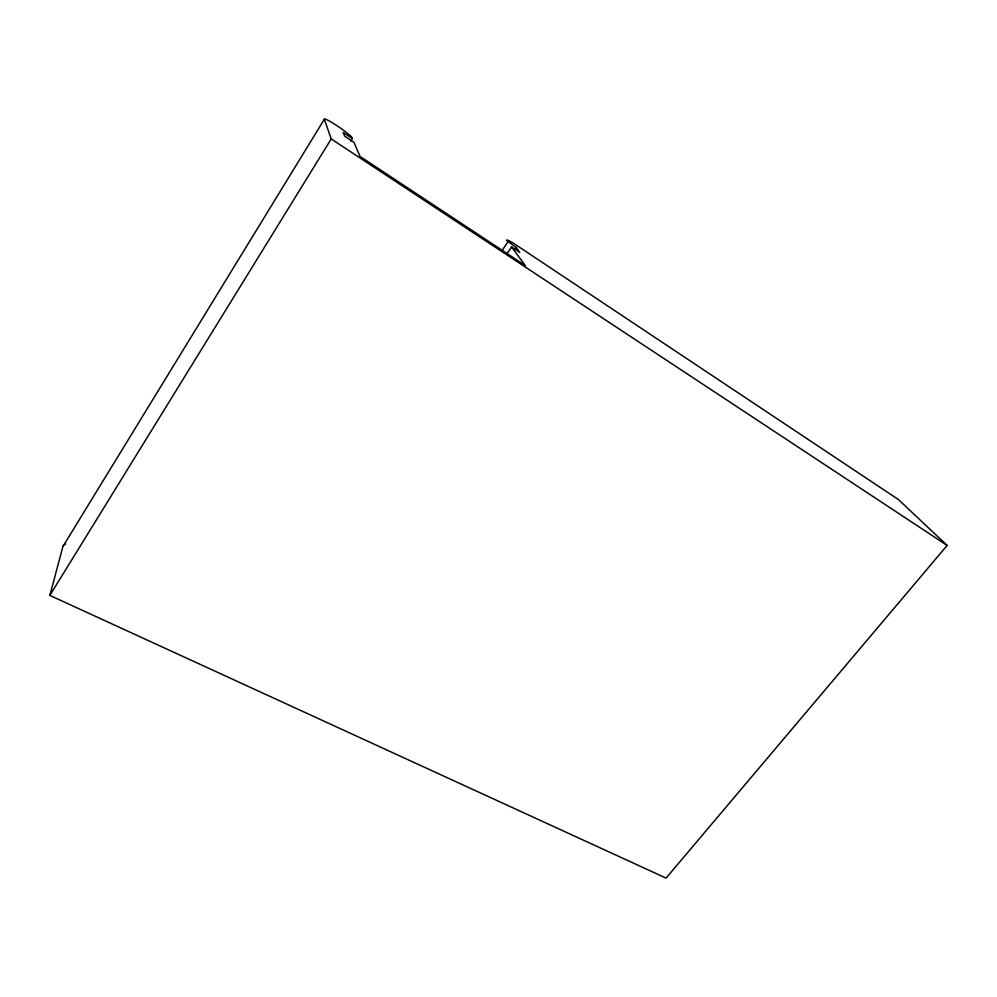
<?xml version="1.0" encoding="UTF-8"?>
<svg xmlns="http://www.w3.org/2000/svg" width="997" height="997" viewBox="0 0 997 997"><rect width="100%" height="100%" fill="white"/><g stroke="black" fill="none" stroke-linecap="round" stroke-linejoin="round"><path stroke-width="1.5" d="M507.186 253.375L511.536 246.957L519.786 252.428L515.997 247.368L506.937 240.726A15.217 1.483 35.3 0 1 516.309 245.125L898.322 499.472L947.15 545.446L666.071 878.095L49.85 595.408L62.923 546.481L324.337 119.266A16.725 1.633 34.4 0 1 337.086 125.784A16.725 1.633 34.4 0 1 351.904 137.598L352.302 138.533L350.67 141.163M49.85 595.408L331.216 138.944L324.337 119.266M501.753 250.97L507.847 241.947M514.253 249.935L515.997 247.368M331.216 138.944L947.15 545.446M352.302 138.533L343.142 132.439L344.638 136.128L353.935 142.297L360.042 156.429L525.307 265.588L511.536 246.957M62.923 546.481A15.042 6.568 28.3 0 1 65.603 544.113"/></g></svg>
